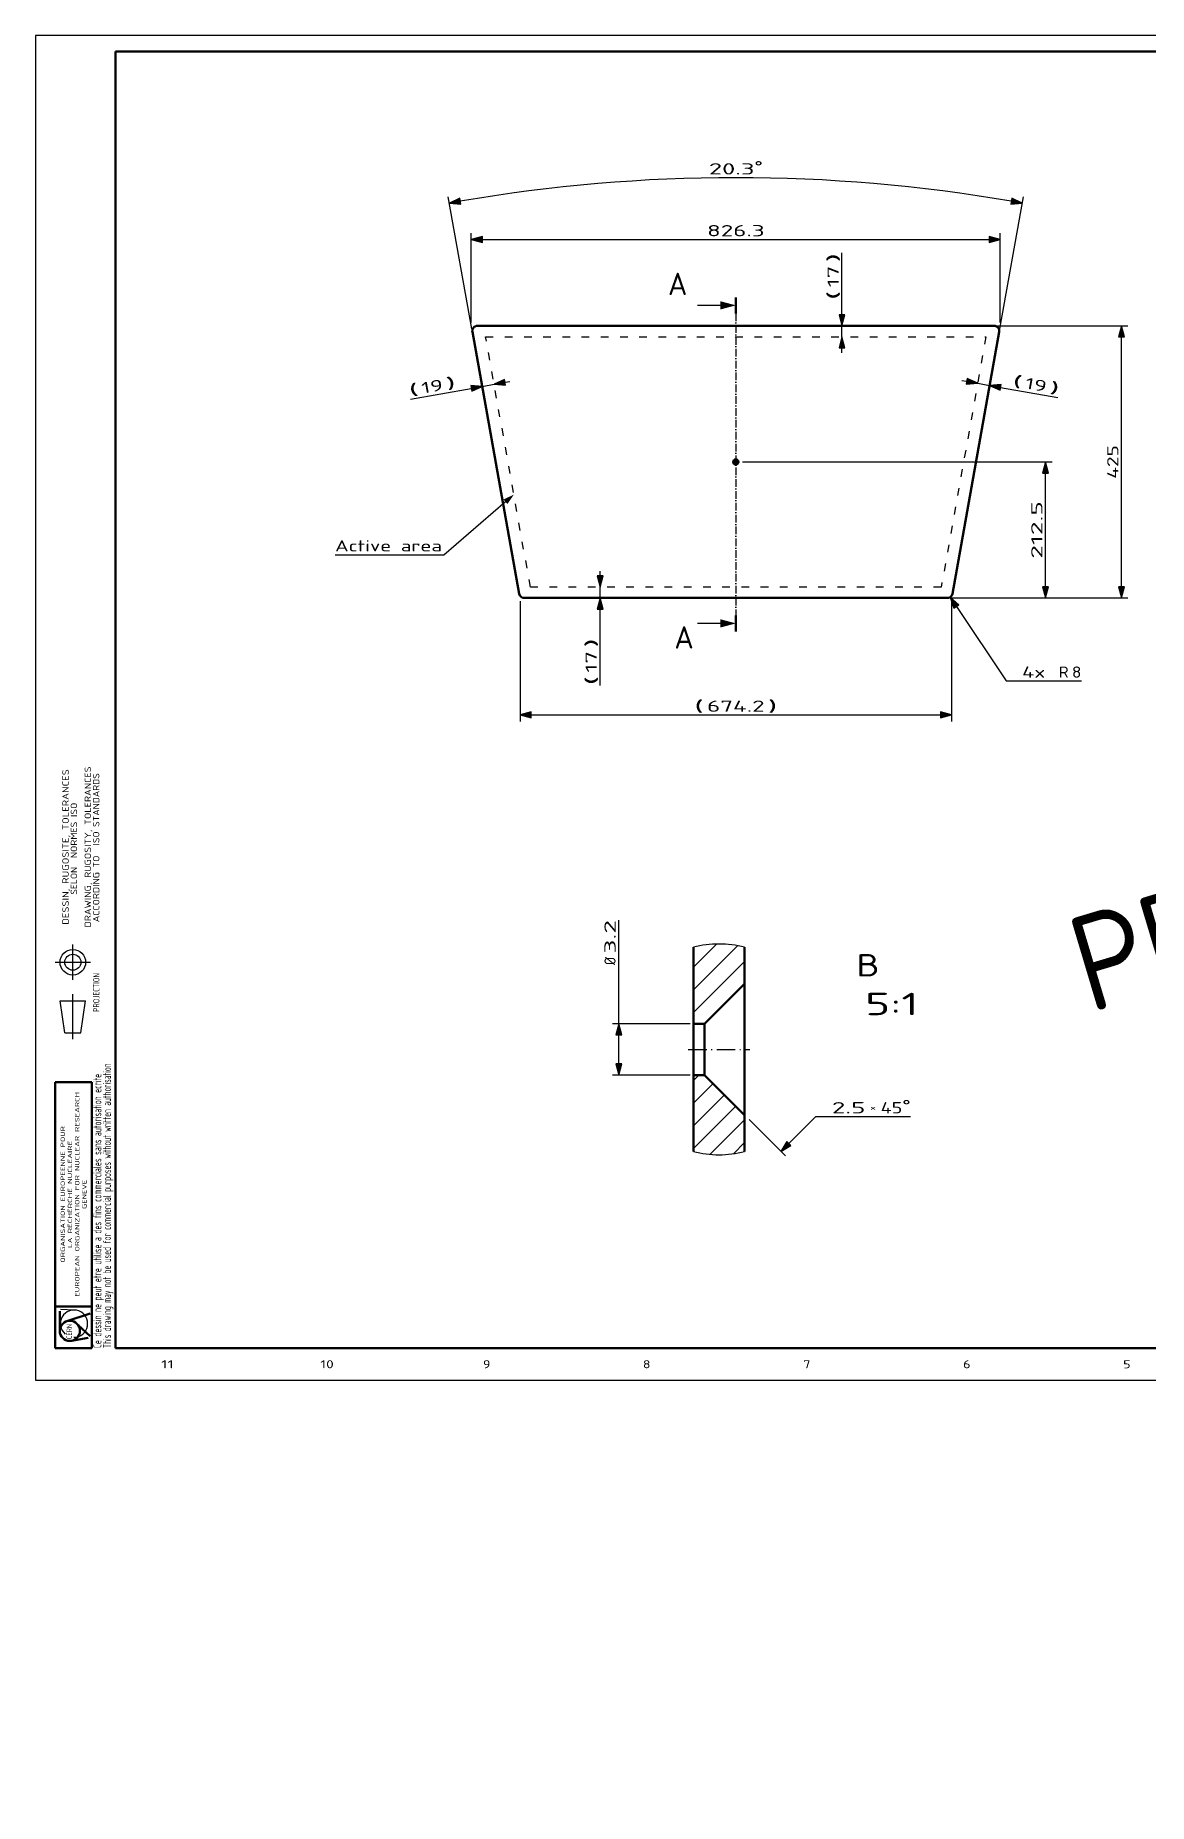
# Model space of a CAD drawing. Extents: x 0 to 594, y -132 to 420.
# Drawn here: x 0 to 348, y -132 to 420 of the extents above; entities that cross this region are included whole.
import ezdxf
from ezdxf.enums import TextEntityAlignment as Align

# ---------------------------------------------------------------- set-up
doc = ezdxf.new("R2010")
doc.units = 0
doc.linetypes.add('DASHDOT', pattern=[18.5, 12, -3, 0.5, -3])
doc.linetypes.add('DASHSPACE', pattern=[30, 12, -18])
doc.layers.get('0').update_dxf_attribs({"lineweight": 13})
doc.styles.get("Standard").update_dxf_attribs({"font": 'isocp.shx'})
doc.dimstyles.get("Standard").update_dxf_attribs({"dimtxt": 2.5, "dimasz": 2.5, "dimexe": 1.25, "dimexo": 0.625, "dimtad": 1, "dimtxsty": 'STANDARD', "dimcen": 2.5, "dimadec": 0, "dimazin": 0, "dimtfac": 1, "dimtmove": 0, "dimatfit": 0, "dimfxl": 1, "dimarcsym": 0})

# ---------------------------------------------------------------- blocks, each defined once
blk = doc.blocks.new('*D75')
at = {"color": 7, "lineweight": 25, "transparency": 16777216}
for p, q in [((136.362484, 328.373028), (128.987875, 369.565606)), ((301.306234, 328.373028), (308.680844, 369.565606))]:
    blk.add_line(p, q, dxfattribs=at)
for points in [[(132.599044, 369.126837), (129.340328, 367.596905), (132.927438, 367.29251)], [(304.741281, 367.29251), (308.32839, 367.596905), (305.069674, 369.126837)]]:
    blk.add_lwpolyline(points, close=True, dxfattribs=at)
blk.add_arc((218.834359, -132.292609), 507.837256, 80.242326, 99.757679, dxfattribs=at)
for points in [[(132.599044, 369.126837), (129.340328, 367.596905), (132.599044, 369.126837), (132.927438, 367.29251)], [(304.741281, 367.29251), (308.32839, 367.596905), (304.741281, 367.29251), (305.069674, 369.126837)]]:
    blk.add_solid(points, dxfattribs=at)
for s, width, p, p2 in [('20.3', 1.776077, (210.42898, 376.544659), (224.673072, 376.544659)), ('%%d', 1.62963, (224.673072, 377.244659), (227.239739, 377.244659))]:
    blk.add_text(s, height=3.5, dxfattribs=dict(at, width=width)).set_placement(p, p2, align=Align.FIT)
blk = doc.blocks.new('*D76')
at = {"color": 7, "lineweight": 25, "transparency": 16777216}
for p, q in [((136.201791, 330.270635), (136.201791, 358.249786)), ((139.679122, 356.249835), (297.989596, 356.249835)), ((301.466927, 330.270635), (301.466927, 358.249786))]:
    blk.add_line(p, q, dxfattribs=at)
for points in [[(139.679122, 357.181573), (136.201791, 356.249835), (139.679122, 355.318047)], [(297.989596, 355.318047), (301.466927, 356.249835), (297.989596, 357.181573)]]:
    blk.add_lwpolyline(points, close=True, dxfattribs=at)
for points in [[(139.679122, 357.181573), (136.201791, 356.249835), (139.679122, 357.181573), (139.679122, 355.318047)], [(297.989596, 355.318047), (301.466927, 356.249835), (297.989596, 355.318047), (297.989596, 357.181573)]]:
    blk.add_solid(points, dxfattribs=at)
at = {"color": 7, "lineweight": 25, "transparency": 16777216, "width": 1.717303}
blk.add_text('826.3', height=3.5, dxfattribs=at).set_placement((209.844302, 357.249786), (227.824416, 357.249786), align=Align.FIT)
blk = doc.blocks.new('*D77')
at = {"color": 7, "lineweight": 25, "transparency": 16777216}
for p, q in [((300.55505, 329.270635), (341.358431, 329.270635)), ((339.358431, 247.747979), (339.358431, 325.793292)), ((285.910586, 244.270635), (341.358431, 244.270635))]:
    blk.add_line(p, q, dxfattribs=at)
for points in [[(340.290182, 325.793292), (339.358431, 329.270635), (338.426681, 325.793292)], [(338.426681, 247.747979), (339.358431, 244.270635), (340.290182, 247.747979)]]:
    blk.add_lwpolyline(points, close=True, dxfattribs=at)
for points in [[(340.290182, 325.793292), (339.358431, 329.270635), (340.290182, 325.793292), (338.426681, 325.793292)], [(338.426681, 247.747979), (339.358431, 244.270635), (338.426681, 247.747979), (340.290182, 247.747979)]]:
    blk.add_solid(points, dxfattribs=at)
at = {"color": 7, "lineweight": 25, "transparency": 16777216, "width": 1.435532}
blk.add_text('425', height=3.5, rotation=90, dxfattribs=at).set_placement((338.358431, 281.516607), (338.358431, 292.024664), align=Align.FIT)
blk = doc.blocks.new('*D78')
at = {"color": 7, "lineweight": 25, "transparency": 16777216}
for p, q in [((220.900359, 286.770635), (317.634646, 286.770635)), ((315.634646, 247.747979), (315.634646, 283.293292)), ((285.910586, 244.270635), (317.634646, 244.270635))]:
    blk.add_line(p, q, dxfattribs=at)
for points in [[(316.566396, 283.293292), (315.634646, 286.770635), (314.702896, 283.293292)], [(314.702896, 247.747979), (315.634646, 244.270635), (316.566396, 247.747979)]]:
    blk.add_lwpolyline(points, close=True, dxfattribs=at)
for points in [[(316.566396, 283.293292), (315.634646, 286.770635), (316.566396, 283.293292), (314.702896, 283.293292)], [(314.702896, 247.747979), (315.634646, 244.270635), (314.702896, 247.747979), (316.566396, 247.747979)]]:
    blk.add_solid(points, dxfattribs=at)
at = {"color": 7, "lineweight": 25, "transparency": 16777216, "width": 1.840345}
blk.add_text('212.5', height=3.5, rotation=90, dxfattribs=at).set_placement((314.634646, 256.530572), (314.634646, 274.510699), align=Align.FIT)
blk = doc.blocks.new('*D79')
at = {"color": 7, "lineweight": 25, "transparency": 16777216}
for p, q in [((151.419137, 243.270635), (151.419137, 205.740801)), ((286.249581, 243.270635), (286.249581, 205.740801)), ((154.896469, 207.740801), (282.77225, 207.740801))]:
    blk.add_line(p, q, dxfattribs=at)
for points in [[(154.896469, 208.67254), (151.419137, 207.740801), (154.896469, 206.809063)], [(282.77225, 206.809063), (286.249581, 207.740801), (282.77225, 208.67254)]]:
    blk.add_lwpolyline(points, close=True, dxfattribs=at)
for points in [[(154.896469, 208.67254), (151.419137, 207.740801), (154.896469, 208.67254), (154.896469, 206.809063)], [(282.77225, 206.809063), (286.249581, 207.740801), (282.77225, 206.809063), (282.77225, 208.67254)]]:
    blk.add_solid(points, dxfattribs=at)
for s, width, p, p2 in [('(', 3.469741, (205.808279, 208.740801), (208.844302, 208.740801)), ('674.2', 1.651794, (209.844302, 208.740801), (227.824416, 208.740801)), (')', 3.475213, (228.824416, 208.740801), (231.860439, 208.740801))]:
    blk.add_text(s, height=3.5, dxfattribs=dict(at, width=width)).set_placement(p, p2, align=Align.FIT)
blk = doc.blocks.new('*D80')
at = {"color": 7, "lineweight": 25, "transparency": 16777216}
for p, q in [((287.734097, 241.650787), (303.304623, 218.380035)), ((303.304623, 218.380035), (326.841512, 218.380035))]:
    blk.add_line(p, q, dxfattribs=at)
blk.add_lwpolyline([(288.508486, 242.168926), (285.80035, 244.54085), (286.959707, 241.132647)], close=True, dxfattribs=at)
blk.add_solid([(288.508486, 242.168926), (285.80035, 244.54085), (288.508486, 242.168926), (286.959707, 241.132647)], dxfattribs=at)
for s, width, p, p2 in [('4x ', 1.580161, (308.261398, 219.380035), (318.769467, 219.380035)), ('R', 1.334518, (319.769473, 219.380035), (322.805502, 219.380035)), ('8', 1.577148, (323.805502, 219.380035), (326.841512, 219.380035))]:
    blk.add_text(s, height=3.5, dxfattribs=dict(at, width=width)).set_placement(p, p2, align=Align.FIT)
blk = doc.blocks.new('*D81')
at = {"color": 7, "lineweight": 25, "transparency": 16777216}
for p, q in [((289.47629, 312.230059), (290.975118, 311.961749)), ((294.398031, 311.348956), (298.138564, 310.679278)), ((301.561471, 310.066485), (319.48088, 306.858428))]:
    blk.add_line(p, q, dxfattribs=at)
for points in [[(290.810928, 311.044561), (294.398037, 311.348956), (291.139321, 312.878936)], [(301.725674, 310.983672), (298.138564, 310.679278), (301.39728, 309.149346)]]:
    blk.add_lwpolyline(points, close=True, dxfattribs=at)
for points in [[(290.810928, 311.044561), (294.398037, 311.348956), (290.810928, 311.044561), (291.139321, 312.878936)], [(301.725674, 310.983672), (298.138564, 310.679278), (301.725674, 310.983672), (301.39728, 309.149346)]]:
    blk.add_solid(points, dxfattribs=at)
for s, rotation, width, p, p2 in [('(', 349.84941264, 3.469752, (305.045327, 310.458721), (308.03384, 309.923663)), ('19', 349.84960524, 1.725111, (309.018185, 309.747491), (315.684249, 308.554034)), (')', 349.84941264, 3.475225, (316.668594, 308.377813), (319.657107, 307.842755))]:
    blk.add_text(s, height=3.5, rotation=rotation, dxfattribs=dict(at, width=width)).set_placement(p, p2, align=Align.FIT)
blk = doc.blocks.new('*D82')
at = {"color": 7, "lineweight": 25, "transparency": 16777216}
for p, q in [((252.007107, 332.747979), (252.007107, 352.100567)), ((252.007107, 325.870635), (252.007107, 329.270635)), ((252.007107, 320.870635), (252.007107, 322.393292))]:
    blk.add_line(p, q, dxfattribs=at)
for points in [[(251.075356, 332.747979), (252.007107, 329.270635), (252.938854, 332.747979)], [(252.938854, 322.393292), (252.007107, 325.870635), (251.075356, 322.393292)]]:
    blk.add_lwpolyline(points, close=True, dxfattribs=at)
for points in [[(251.075356, 332.747979), (252.007107, 329.270635), (251.075356, 332.747979), (252.938854, 332.747979)], [(252.938854, 322.393292), (252.007107, 325.870635), (252.938854, 322.393292), (251.075356, 322.393292)]]:
    blk.add_solid(points, dxfattribs=at)
for s, width, p, p2 in [(')', 3.475227, (251.007107, 349.064581), (251.007107, 352.100616)), ('17', 1.84274, (251.007107, 341.29251), (251.007107, 348.064581)), ('(', 3.469754, (251.007107, 337.256475), (251.007107, 340.29251))]:
    blk.add_text(s, height=3.5, rotation=90, dxfattribs=dict(at, width=width)).set_placement(p, p2, align=Align.FIT)
blk = doc.blocks.new('*D83')
at = {"color": 7, "lineweight": 25, "transparency": 16777216}
for p, q in [((176.41155, 251.147979), (176.41155, 252.670635)), ((176.41155, 244.270635), (176.41155, 247.670635)), ((176.41155, 216.920709), (176.41155, 240.793292))]:
    blk.add_line(p, q, dxfattribs=at)
for points in [[(175.4798, 251.147979), (176.41155, 247.670635), (177.343298, 251.147979)], [(177.343298, 240.793292), (176.41155, 244.270635), (175.4798, 240.793292)]]:
    blk.add_lwpolyline(points, close=True, dxfattribs=at)
for points in [[(175.4798, 251.147979), (176.41155, 247.670635), (175.4798, 251.147979), (177.343298, 251.147979)], [(177.343298, 240.793292), (176.41155, 244.270635), (177.343298, 240.793292), (175.4798, 240.793292)]]:
    blk.add_solid(points, dxfattribs=at)
for s, width, p, p2 in [(')', 3.475227, (175.41155, 228.728765), (175.41155, 231.7648)), ('17', 1.84274, (175.41155, 220.956719), (175.41155, 227.72879)), ('(', 3.469754, (175.41155, 216.920709), (175.41155, 219.956744))]:
    blk.add_text(s, height=3.5, rotation=90, dxfattribs=dict(at, width=width)).set_placement(p, p2, align=Align.FIT)
blk = doc.blocks.new('*D84')
at = {"color": 7, "lineweight": 25, "transparency": 16777216}
for p, q in [((117.165865, 306.344171), (136.164712, 309.745489)), ((139.587618, 310.358282), (143.328158, 311.02796)), ((146.751058, 311.640753), (148.249899, 311.909063))]:
    blk.add_line(p, q, dxfattribs=at)
for points in [[(136.328909, 308.828301), (139.587618, 310.358282), (136.000509, 310.662676)], [(146.586862, 312.557891), (143.328152, 311.02796), (146.915261, 310.723565)]]:
    blk.add_lwpolyline(points, close=True, dxfattribs=at)
for points in [[(136.328909, 308.828301), (139.587618, 310.358282), (136.328909, 308.828301), (136.000509, 310.662676)], [(146.586862, 312.557891), (143.328152, 311.02796), (146.586862, 312.557891), (146.915261, 310.723565)]]:
    blk.add_solid(points, dxfattribs=at)
for s, rotation, width, p, p2 in [('(', 10.15058736, 3.469752, (116.989633, 307.328497), (119.978146, 307.863555)), ('19', 10.15039327, 1.725111, (120.96249, 308.039776), (127.628555, 309.233233)), (')', 10.15060594, 3.475225, (128.612905, 309.409405), (131.601418, 309.944464))]:
    blk.add_text(s, height=3.5, rotation=rotation, dxfattribs=dict(at, width=width)).set_placement(p, p2, align=Align.FIT)
blk = doc.blocks.new('*D95')
at = {"color": 7, "lineweight": 25, "transparency": 16777216}
for p, q in [((182.288491, 111.284523), (182.288491, 143.696632)), ((204.576996, 111.284523), (180.28849, 111.284523)), ((182.288491, 98.76194), (182.288491, 107.80735)), ((204.576996, 95.284767), (180.28849, 95.284767))]:
    blk.add_line(p, q, dxfattribs=at)
for points in [[(183.220238, 107.80735), (182.288491, 111.284523), (181.356741, 107.80735)], [(181.356741, 98.76194), (182.288491, 95.284767), (183.220238, 98.76194)]]:
    blk.add_lwpolyline(points, close=True, dxfattribs=at)
for points in [[(183.220238, 107.80735), (182.288491, 111.284523), (183.220238, 107.80735), (181.356741, 107.80735)], [(181.356741, 98.76194), (182.288491, 95.284767), (181.356741, 98.76194), (183.220238, 98.76194)]]:
    blk.add_solid(points, dxfattribs=at)
for s, width, p, p2 in [('3.2', 1.864672, (181.288489, 133.18882), (181.288489, 143.696632)), ('%%c', 0.977958, (181.288489, 129.621315), (181.288489, 132.188454))]:
    blk.add_text(s, height=3.5, rotation=90, dxfattribs=dict(at, width=width)).set_placement(p, p2, align=Align.FIT)
blk = doc.blocks.new('BLOCK1590')
at = {"color": 7, "lineweight": 25, "width": 1.749887}
blk.add_text(' 5', height=2.5, dxfattribs=at).set_placement((337.831421, 3.690562), (342.16861, 3.690562), align=Align.FIT)
blk = doc.blocks.new('BLOCK1591')
at = {"color": 7, "lineweight": 25, "width": 1.735559}
blk.add_text(' 6', height=2.5, dxfattribs=at).set_placement((287.831421, 3.690562), (292.16861, 3.690562), align=Align.FIT)
blk = doc.blocks.new('BLOCK1592')
at = {"color": 7, "lineweight": 25, "width": 1.826178}
blk.add_text(' 7', height=2.5, dxfattribs=at).set_placement((237.831406, 3.690562), (242.168579, 3.690562), align=Align.FIT)
blk = doc.blocks.new('BLOCK1593')
at = {"color": 7, "lineweight": 25, "width": 1.826178}
blk.add_text(' 8', height=2.5, dxfattribs=at).set_placement((187.831406, 3.690562), (192.168579, 3.690562), align=Align.FIT)
blk = doc.blocks.new('BLOCK1594')
at = {"color": 7, "lineweight": 25, "width": 1.698199}
blk.add_text(' 9', height=2.5, dxfattribs=at).set_placement((137.831406, 3.690562), (142.168579, 3.690562), align=Align.FIT)
blk = doc.blocks.new('BLOCK1595')
at = {"color": 7, "lineweight": 25, "width": 1.793721}
blk.add_text(' 10', height=2.5, dxfattribs=at).set_placement((86.747116, 3.690562), (93.252884, 3.690562), align=Align.FIT)
blk = doc.blocks.new('BLOCK1596')
at = {"color": 7, "lineweight": 25, "width": 2.081844}
blk.add_text(' 11', height=2.5, dxfattribs=at).set_placement((36.747116, 3.690562), (43.25288, 3.690562), align=Align.FIT)
blk = doc.blocks.new('BLOCK1633')
at = {"color": 7, "lineweight": 25, "width": 1.248109}
blk.add_text('NORMES ISO', height=2, rotation=90, dxfattribs=at).set_placement((13.04495, 163.000015), (13.04495, 180.348724), align=Align.FIT)
blk = doc.blocks.new('BLOCK1634')
at = {"color": 7, "lineweight": 25, "width": 1.175925}
blk.add_text('ISO STANDARDS', height=2, rotation=90.00000508, dxfattribs=at).set_placement((19.982868, 167.000015), (19.982866, 189.553329), align=Align.FIT)
blk = doc.blocks.new('BLOCK1635')
at = {"color": 7, "lineweight": 25, "width": 0.873675}
blk.add_text('PROJECTION', height=2, rotation=90, dxfattribs=at).set_placement((20.028679, 114.982063), (20.028679, 127.126152), align=Align.FIT)
blk = doc.blocks.new('BLOCK1636')
at = {"color": 7, "lineweight": 25, "width": 1.272325}
blk.add_text('DESSIN, RUGOSITE, TOLERANCES', height=2, rotation=90.00000236, dxfattribs=at).set_placement((10.438618, 142.211807), (10.438616, 190.788177), align=Align.FIT)
blk = doc.blocks.new('BLOCK1637')
at = {"color": 7, "lineweight": 25, "width": 1.188267}
blk.add_text('SELON', height=2, rotation=90, dxfattribs=at).set_placement((13.04495, 151.600021), (13.04495, 160.274368), align=Align.FIT)
blk = doc.blocks.new('BLOCK1638')
at = {"color": 7, "lineweight": 25, "width": 1.221763}
blk.add_text('DRAWING, RUGOSITY, TOLERANCES', height=2, rotation=90.00000228, dxfattribs=at).set_placement((17.377953, 141.344376), (17.377951, 191.655624), align=Align.FIT)
blk = doc.blocks.new('BLOCK1639')
at = {"color": 7, "lineweight": 25, "width": 1.23186}
blk.add_text('ACCORDING TO', height=2, rotation=90, dxfattribs=at).set_placement((19.982868, 143.000015), (19.982868, 163.818451), align=Align.FIT)
blk = doc.blocks.new('BLOCK1640')
at = {"color": 7, "lineweight": 25, "width": 1.520448}
blk.add_text('GENEVE', height=1.35, rotation=90, dxfattribs=at).set_placement((15.990597, 53.432953), (15.990597, 62.567043), align=Align.FIT)
blk = doc.blocks.new('BLOCK1641')
at = {"color": 7, "lineweight": 25, "width": 0.973962}
blk.add_text('CERN', height=1.7, rotation=90, dxfattribs=at).set_placement((11.435402, 12.8), (11.435402, 17.518848), align=Align.FIT)
blk = doc.blocks.new('BLOCK1642')
at = {"color": 7, "lineweight": 25, "width": 0.732561}
blk.add_text('Ce dessin ne peut etre utilise a des fins commerciales sans autorisation ecrite', height=2.5, rotation=90.00000268, dxfattribs=at).set_placement((20.613356, 10), (20.613352, 95.659264), align=Align.FIT)
blk = doc.blocks.new('BLOCK1643')
at = {"color": 7, "lineweight": 25, "width": 0.70288}
blk.add_text('This drawing may not be used for commercial purposes without written authorisation', height=2.5, rotation=90.00000258, dxfattribs=at).set_placement((23.613356, 10), (23.613352, 98.912155), align=Align.FIT)
blk = doc.blocks.new('BLOCK1644')
at = {"color": 7, "lineweight": 25, "width": 1.559242}
blk.add_text('ORGANISATION EUROPEENNE POUR', height=1.35, rotation=90.00000269, dxfattribs=at).set_placement((9.240597, 36.687115), (9.240595, 79.312881), align=Align.FIT)
blk = doc.blocks.new('BLOCK1645')
at = {"color": 7, "lineweight": 25, "width": 1.616198}
blk.add_text('LA RECHERCHE NUCLEAIRE', height=1.35, rotation=90.00000342, dxfattribs=at).set_placement((11.490597, 41.254166), (11.490595, 74.745834), align=Align.FIT)
blk = doc.blocks.new('BLOCK1646')
at = {"color": 7, "lineweight": 25, "width": 1.555402}
blk.add_text('EUROPEAN ORGANIZATION FOR NUCLEAR RESEARCH', height=1.35, rotation=90.00000269, dxfattribs=at).set_placement((13.740598, 26.030663), (13.740595, 89.969337), align=Align.FIT)
blk = doc.blocks.new('BLOCK1651')
at = {"color": 7, "lineweight": 50}
for p, q in [((0, 2244.503906), (0, 2219.503906)), ((0, 1722.855225), (0, 1747.855225))]:
    blk.add_line(p, q, dxfattribs=at)
at = {"color": 7, "lineweight": 25}
for p, q in [((-24.148146, 2232.003906), (-60, 2232.003906)), ((-24.148146, 1735.355225), (-60, 1735.355225))]:
    blk.add_line(p, q, dxfattribs=at)
at = {"color": 7, "linetype": 'DASHDOT', "lineweight": 25}
blk.add_line((0, 2219.503906), (0, 1747.855225), dxfattribs=at)
at = {"color": 7, "lineweight": 25}
for points in [[(-24.148146, 2225.533447), (0, 2232.003906), (-24.148146, 2238.474365)], [(-24.148146, 1728.884766), (0, 1735.355225), (-24.148146, 1741.825684)]]:
    blk.add_solid(points, dxfattribs=at)
at = {"color": 7, "lineweight": 25, "width": 1.15658}
for p, p2 in [((-106.000008, 2248), (-75.639771, 2248)), ((-96, 1696.000122), (-65.639763, 1696.000122))]:
    blk.add_text('A', height=35.000003, dxfattribs=at).set_placement(p, p2, align=Align.FIT)
blk = doc.blocks.new('BLOCK1652')
at = {"color": 7, "lineweight": 25}
blk.add_lwpolyline([(-359.832977, 1925.163452), (-456.018738, 1841.765747), (-626, 1841.765747)], dxfattribs=at)
blk.add_solid([(-356.781067, 1921.643555), (-346.696564, 1936.553345), (-362.884888, 1928.68335)], dxfattribs=at)
at = {"color": 7, "lineweight": 25, "width": 1.406048}
blk.add_text('Active area', height=17.500002, dxfattribs=at).set_placement((-626, 1847.716797), (-459.018738, 1847.716797), align=Align.FIT)
blk = doc.blocks.new('BLOCK1653')
at = {"color": 7, "linetype": 'DASHDOT', "lineweight": 25, "ltscale": 0.266498}
blk.add_line((0, 1992.829956), (0, 1982.170044), dxfattribs=at)
at = {"color": 7, "linetype": 'DASHDOT', "lineweight": 25, "ltscale": 0.2665}
blk.add_line((5.33, 1987.5), (-5.33, 1987.5), dxfattribs=at)
blk = doc.blocks.new('BLOCK1654')
at = {"color": 7, "lineweight": 50}
for p, q in [((-338.255941, 1781.590194), (-411.47824, 2190.590194)), ((-403.603441, 2200), (403.603441, 2200)), ((411.47824, 2190.590194), (338.255941, 1781.590194)), ((330.381143, 1775), (-330.381143, 1775))]:
    blk.add_line(p, q, dxfattribs=at)
at = {"color": 7, "linetype": 'DASHSPACE', "lineweight": 25}
for p, q in [((-320.817502, 1792), (-390.817303, 2183)), ((-390.817303, 2183), (390.817303, 2183)), ((390.817303, 2183), (320.817502, 1792)), ((320.817502, 1792), (-320.817502, 1792))]:
    blk.add_line(p, q, dxfattribs=at)
at = {"color": 7, "lineweight": 50}
for radius in [4.1, 1.6]:
    blk.add_circle((0, 1987.5), radius, dxfattribs=at)
for centre, start, end in [((-403.603441, 2192), 90, 190.15), ((403.603441, 2192), 349.85, 450), ((-330.381143, 1783), 190.15, 270), ((330.381143, 1783), 270, 349.85)]:
    blk.add_arc(centre, 8, start, end, dxfattribs=at)
blk = doc.blocks.new('BLOCK1660')
at = {"color": 7, "lineweight": 25}
for s, width, p, p2 in [('  B', 1.794694, (8, 1992.057373), (11.643229, 1992.057373)), ('  5:1', 2.017291, (8, 1989.636719), (14.072046, 1989.636719))]:
    blk.add_text(s, height=1.4, dxfattribs=dict(at, width=width)).set_placement(p, p2, align=Align.FIT)
blk = doc.blocks.new('BLOCK1661')
at = {"color": 7, "lineweight": 25}
for p, q in [((3.482843, 1983.117188), (5.75626, 1980.84375)), ((5.965183, 1981.618408), (7.651889, 1983.305054)), ((7.651889, 1983.305054), (13.571245, 1983.305054))]:
    blk.add_line(p, q, dxfattribs=at)
blk.add_lwpolyline([(5.833417, 1981.750122), (5.473418, 1981.126587), (6.096956, 1981.486572)], close=True, dxfattribs=at)
blk.add_solid([(5.833417, 1981.750122), (5.473418, 1981.126587), (5.833417, 1981.750122), (6.096956, 1981.486572)], dxfattribs=at)
for s, height, width, p, p2 in [('2.5', 0.7, 1.886556, (8.651889, 1983.505127), (10.753503, 1983.505127)), ('×', 0.35, 0.952381, (11.053503, 1983.680054), (11.403503, 1983.680054)), ('45', 0.7, 1.390572, (11.703503, 1983.505127), (13.057913, 1983.505127)), ('%%d', 0.7, 1.629625, (13.057913, 1983.64502), (13.571245, 1983.64502))]:
    blk.add_text(s, height=height, dxfattribs=dict(at, width=width)).set_placement(p, p2, align=Align.FIT)
blk = doc.blocks.new('BLOCK1662')
at = {"color": 7, "lineweight": 50}
for p, q in [((0, 1993.882128), (0, 1989.1)), ((3.2, 1993.882003), (3.2, 1991.6)), ((0.7, 1989.1), (3.2, 1991.6)), ((3.2, 1985.534355), (3.2, 1991.6)), ((0, 1986.732919), (0, 1989.1)), ((0.7, 1989.1), (0, 1989.1)), ((0.7, 1989.1), (0.7, 1986.732919)), ((0, 1985.9), (0, 1986.732919)), ((0.7, 1986.732919), (0.7, 1985.9)), ((0.7, 1985.9), (0, 1985.9)), ((0, 1985.9), (0, 1981.117872)), ((0.7, 1985.9), (3.2, 1983.4)), ((3.2, 1983.4), (3.2, 1985.534355)), ((3.2, 1983.4), (3.2, 1981.117997))]:
    blk.add_line(p, q, dxfattribs=at)
at = {"color": 7, "linetype": 'DASHDOT', "lineweight": 25}
for start, end in [(75.923633, 104.071878), (255.928122, 284.076367)]:
    blk.add_arc((1.59975, 1987.5), 6.579571, start, end, dxfattribs=at)
blk = doc.blocks.new('BLOCK1663')
at = {"color": 7, "lineweight": 25}
for p, q in [((0, 1992.626953), (1.447999, 1994.074951)), ((0, 1991.212646), (2.762165, 1993.974854)), ((0, 1989.798462), (3.2, 1992.998535))]:
    blk.add_line(p, q, dxfattribs=at)
blk = doc.blocks.new('BLOCK1664')
at = {"color": 7, "lineweight": 25}
for p, q in [((0, 1985.555786), (0.344158, 1985.900024)), ((0, 1984.141602), (1.229186, 1985.37085)), ((0, 1982.727417), (1.936293, 1984.663696)), ((0, 1981.313232), (2.643399, 1983.956543)), ((1.047555, 1980.946533), (3.2, 1983.098999)), ((2.499748, 1980.984497), (3.2, 1981.684814))]:
    blk.add_line(p, q, dxfattribs=at)

msp = doc.modelspace()

# ---------------------------------------------------------------- linework, layer by layer
at = {"color": 7, "lineweight": 25}
for p, q in [((594, 420), (0, 420)), ((0, 420), (0, 0)), ((11.7084, 125.000511), (11.7084, 136.000511)), ((6.2084, 130.500511), (17.2084, 130.500511)), ((9.2084, 108.500559), (7.7084, 118.500559)), ((7.7084, 118.500559), (15.7084, 118.500559)), ((11.7084, 106.501), (11.7084, 120.501)), ((14.2084, 108.500559), (15.7084, 118.500559)), ((9.2084, 108.500559), (14.2084, 108.500559)), ((12.077865, 21.873238), (7.872521, 22.001836)), ((0, 0), (594, 0))]:
    msp.add_line(p, q, dxfattribs=at)
at = {"color": 7, "lineweight": 70}
for p, q in [((584, 415), (25, 415)), ((25, 415), (25, 10)), ((6.1635, 93), (17.6635, 93)), ((6.1635, 10), (6.1635, 93)), ((17.6635, 10), (17.6635, 93)), ((6.1635, 23), (17.6635, 23)), ((6.1635, 10), (17.6635, 10)), ((25, 10), (584, 10))]:
    msp.add_line(p, q, dxfattribs=at)
at = {"color": 7, "linetype": 'DASHDOT', "lineweight": 25, "ltscale": 0.480075}
msp.add_line((203.974246, 103.284645), (223.177246, 103.284645), dxfattribs=at)
at = {"color": 7, "lineweight": 50}
for p, q in [((7.610012, 21.505402), (7.610012, 15.379418)), ((9.865101, 18.399622), (17.1635, 20.79393)), ((17.1635, 13.748262), (13.368324, 17.145546)), ((16.533405, 13.198829), (11.307004, 12.277273))]:
    msp.add_line(p, q, dxfattribs=at)
at = {"color": 7, "lineweight": 25}
for radius in [4, 2.5]:
    msp.add_circle((11.7084, 130.500511), radius, dxfattribs=at)
at = {"color": 7, "lineweight": 50}
msp.add_circle((10.760012, 15.379418), 3.15, dxfattribs=at)
at = {"color": 7, "lineweight": 25}
msp.add_arc((12.0775, 17.623), 4.25, 269.863122, 589.756076, dxfattribs=at)

# ---------------------------------------------------------------- block references
at = {"lineweight": 0}
for name, p, xscale, yscale, zscale in [('BLOCK1651', (218.834359, -110.729365), 0.2, 0.2, 0.2), ('BLOCK1654', (218.834359, -110.729365), 0.2, 0.2, 0.2), ('BLOCK1653', (218.834359, -110.729365), 0.2, 0.2, 0.2), ('BLOCK1652', (218.834359, -110.729365), 0.2, 0.2, 0.2), ('BLOCK1662', (205.576996, -9834.215355), 5, 5, 5), ('BLOCK1663', (205.576996, -9834.215355), 5, 5, 5), ('BLOCK1660', (205.576996, -9834.215355), 5, 5, 5), ('BLOCK1664', (205.576996, -9834.215355), 5, 5, 5), ('BLOCK1661', (205.576996, -9834.215355), 5, 5, 5)]:
    msp.add_blockref(name, p, dxfattribs=dict(at, xscale=xscale, yscale=yscale, zscale=zscale))
for name in ['BLOCK1636', 'BLOCK1638', 'BLOCK1634', 'BLOCK1633', 'BLOCK1639', 'BLOCK1637', 'BLOCK1635', 'BLOCK1642', 'BLOCK1643', 'BLOCK1646', 'BLOCK1644', 'BLOCK1645', 'BLOCK1640', 'BLOCK1641', 'BLOCK1596', 'BLOCK1595', 'BLOCK1594', 'BLOCK1593', 'BLOCK1592', 'BLOCK1591', 'BLOCK1590']:
    msp.add_blockref(name, (0, 0), dxfattribs=at)

# ---------------------------------------------------------------- texts
at = {"insert": (320.774581, 143.229472), "char_height": 30, "attachment_point": 1, "rotation": 16.63057765}
msp.add_mtext_dynamic_manual_height_columns('PROVISIONAL', width=118.97133166, gutter_width=12.5, heights=[0], dxfattribs=at)

# ---------------------------------------------------------------- dimensions: what is measured, and where the dimension line sits
at = {"color": 0, "lineweight": 0}
dim = msp.add_angular_dim_2l(base=(248.804881, 374.659522), line1=((218.834359, -132.292609), (301.130007, 327.388674)), line2=((218.834359, -132.292609), (136.538711, 327.388674)), dimstyle='STANDARD', override={"dimtxsty": 'STANDARD'}, dxfattribs=at)
dim.commit()
dim.dimension.update_dxf_attribs({"geometry": '*D75', "text_midpoint": (218.834359, 375.544663), "dimtype": 162})
for base, p1, p2, angle, picture, middle, dimtype in [((301.46693, 356.24981), (136.201788, 329.270635), (301.46693, 329.270635), 0, '*D76', (218.834359, 356.24981), 161), ((339.358431, 329.270635), (284.910588, 244.270635), (299.555047, 329.270635), 89.999523, '*D77', (339.358431, 286.770635), 160), ((315.634646, 244.270635), (219.900359, 286.770635), (284.910588, 244.270635), 269.998569, '*D78', (315.634646, 265.520635), 160)]:
    dim = msp.add_linear_dim(base=base, p1=p1, p2=p2, angle=angle, dimstyle='STANDARD', override={"dimlfac": 5, "dimtxsty": 'STANDARD'}, dxfattribs=at)
    dim.commit()
    dim.dimension.update_dxf_attribs({"geometry": picture, "text_midpoint": middle, "dimtype": dimtype, "oblique_angle": 89.999523})
for base, p1, p2, angle, text, override, picture, middle in [((252.007106, 325.870635), (254.007106, 329.270635), (254.007106, 325.870635), 270, '(<>)', {"dimlfac": 5, "dimtxsty": 'STANDARD'}, '*D82', (252.007106, 344.678546)), ((139.587621, 310.358287), (142.975698, 312.996645), (139.235169, 312.326987), 190.14999971, '(<>)', {"dimlfac": 5, "dimtxsty": 'STANDARD'}, '*D84', (124.471754, 307.652129)), ((294.398037, 311.348953), (298.491018, 312.647994), (294.750489, 313.317652), 169.85000029, '(<>)', {"dimlfac": 5, "dimtxsty": 'STANDARD'}, '*D81', (312.174989, 308.166387)), ((176.411549, 247.670635), (174.411549, 244.270635), (174.411549, 247.670635), 90, '(<>)', {"dimlfac": 5, "dimtxsty": 'STANDARD'}, '*D83', (176.411549, 224.342755)), ((286.249582, 207.740801), (151.419136, 244.270635), (286.249582, 244.270635), 0, '(<>)', {"dimlfac": 5, "dimtxsty": 'STANDARD'}, '*D79', (218.834359, 207.740801)), ((182.28849, 111.284645), (205.576996, 95.284645), (205.576996, 111.284645), 90, '%%c<>', {"dimlfac": 0.2, "dimtxsty": 'STANDARD'}, '*D95', (182.28849, 136.659179))]:
    dim = msp.add_linear_dim(base=base, p1=p1, p2=p2, angle=angle, text=text, dimstyle='STANDARD', override=override, dxfattribs=at)
    dim.commit()
    dim.dimension.update_dxf_attribs({"geometry": picture, "text_midpoint": middle, "dimtype": 161, "oblique_angle": 89.999523})
dim = msp.add_radius_dim(center=(284.910588, 245.870635), mpoint=(285.80035, 244.540852), text='4x <>', dimstyle='STANDARD', override={"dimlfac": 5, "dimtxsty": 'STANDARD'}, dxfattribs=at)
dim.commit()
dim.dimension.update_dxf_attribs({"geometry": '*D80', "text_midpoint": (306.439427, 213.694953), "dimtype": 164})

doc.saveas('drawing.dxf')
